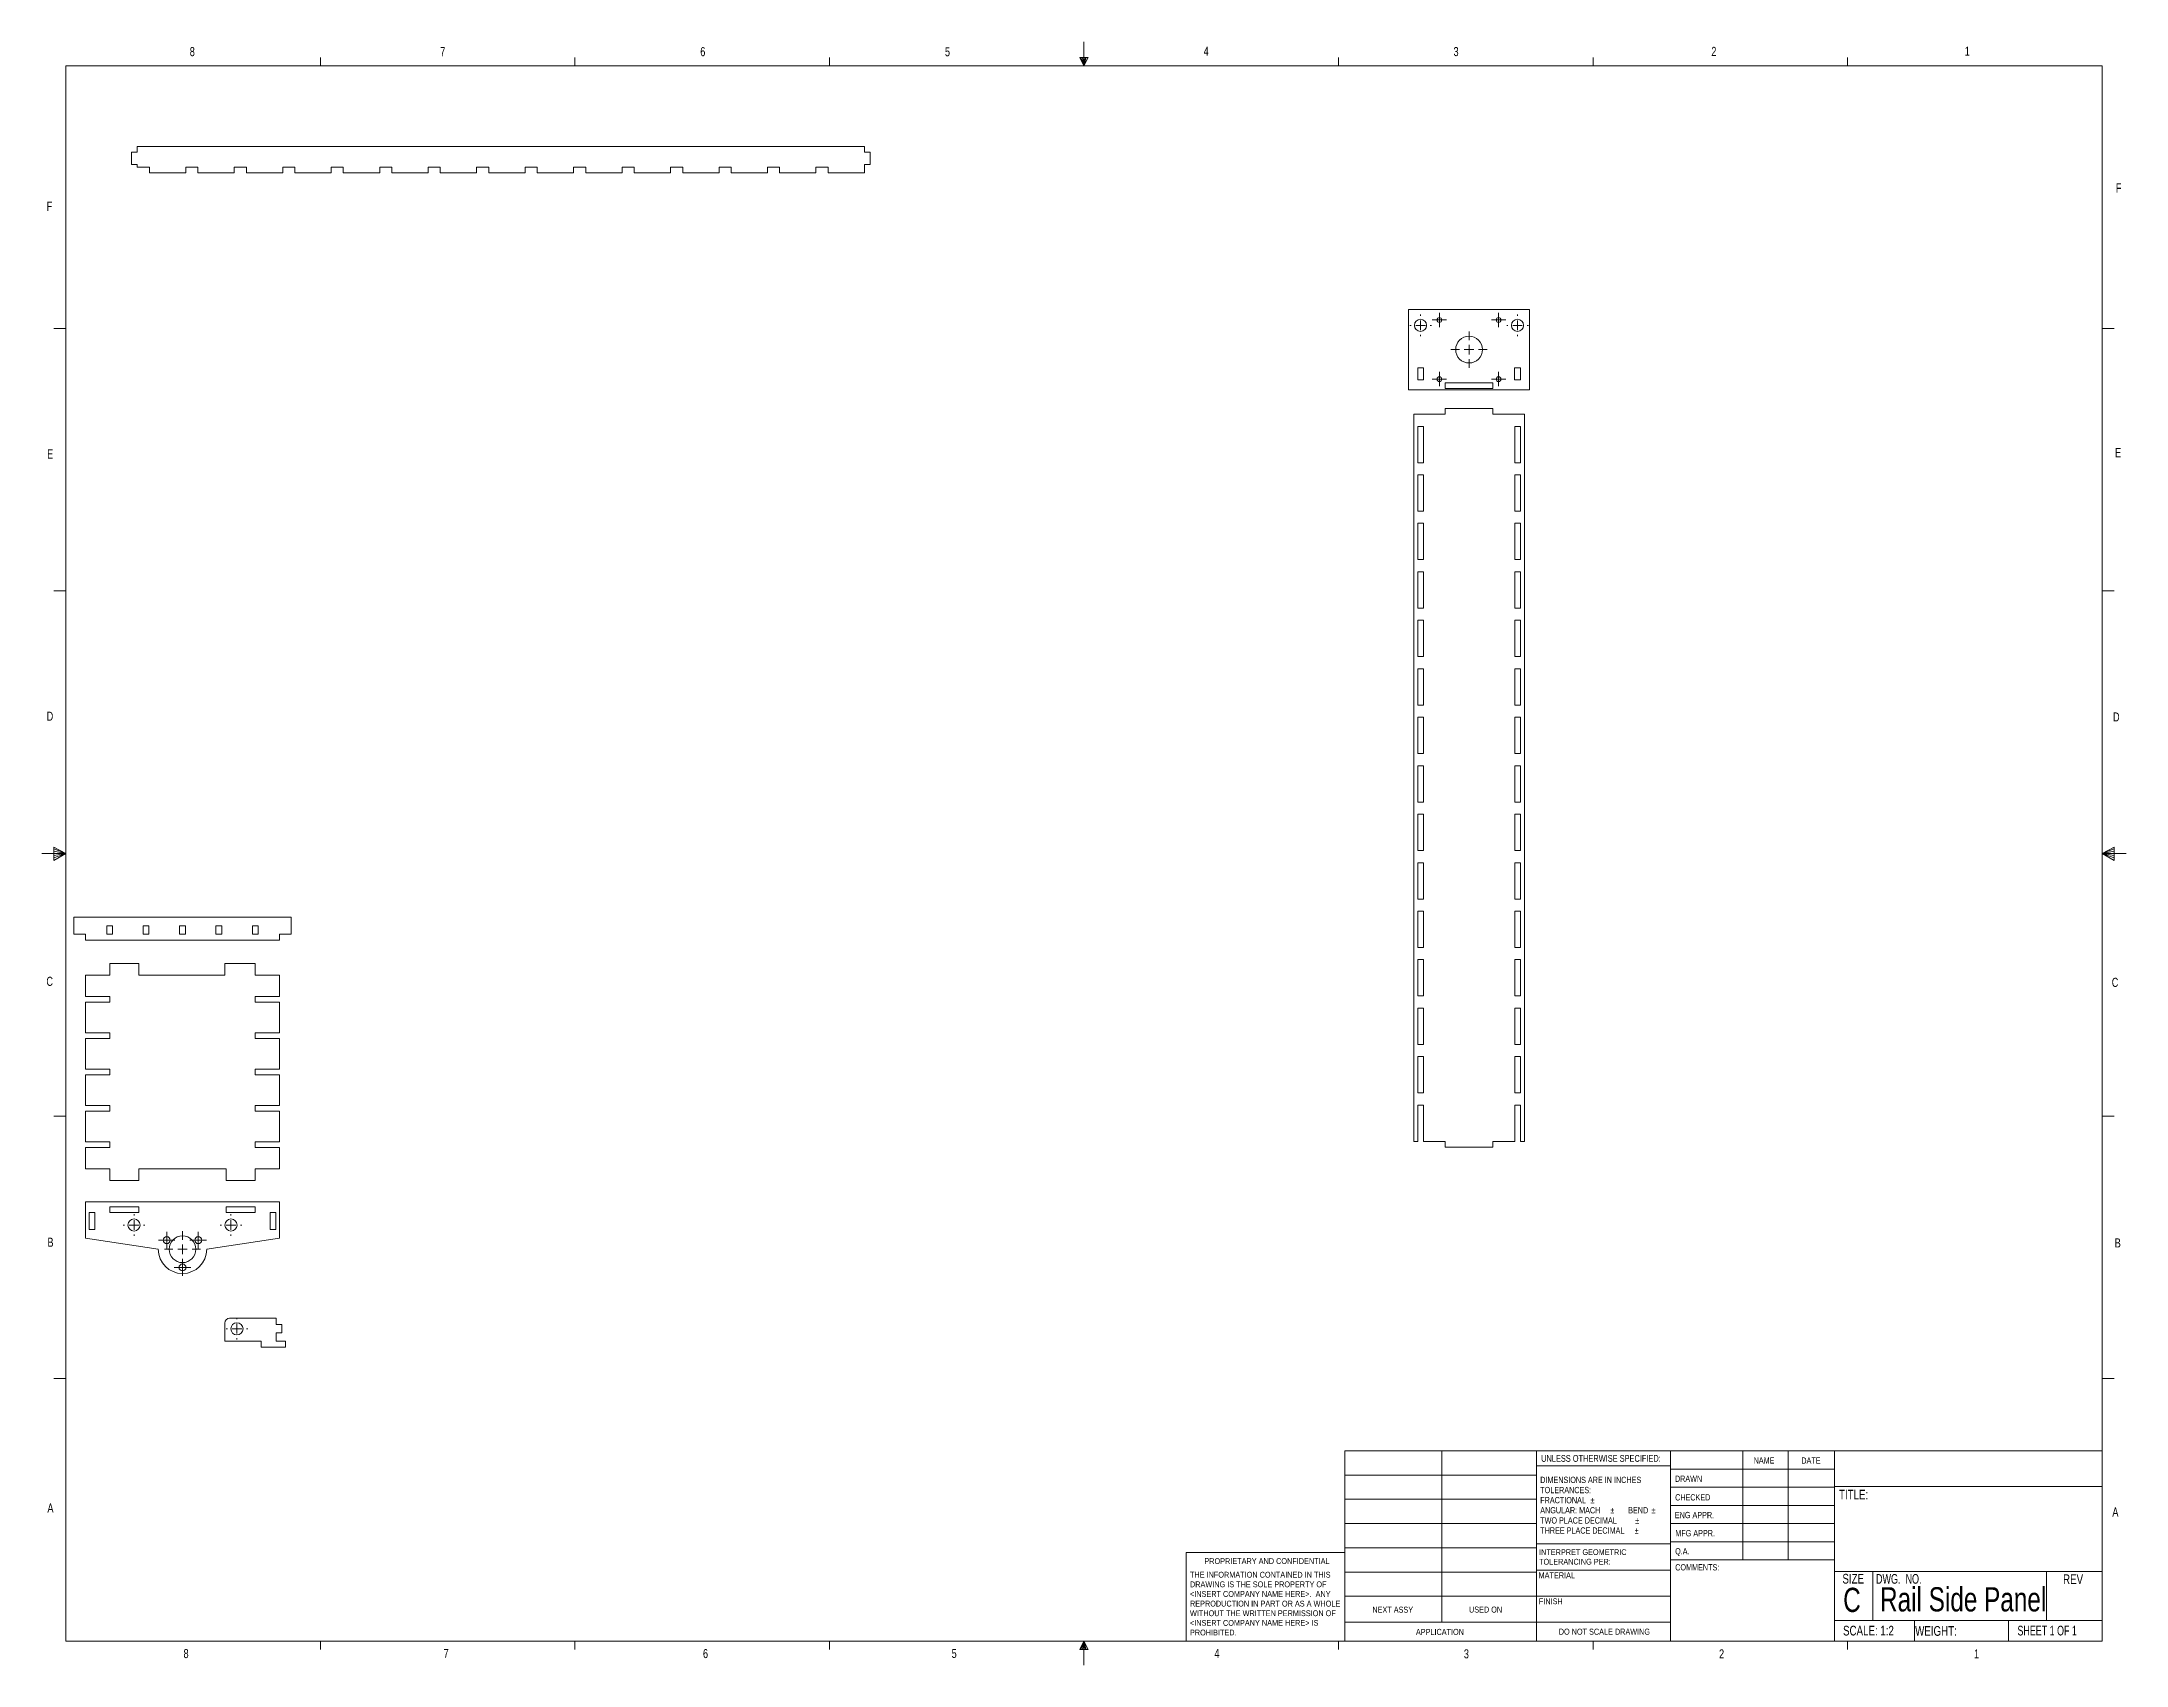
# Model space of a CAD drawing. Header units: millimetres. Extents: x 7 to 553, y 4 to 429.
import ezdxf

# ---------------------------------------------------------------- set-up
doc = ezdxf.new("R2010")
doc.units = ezdxf.units.MM
doc.styles.add('SLDTEXTSTYLE0', font='TXT', dxfattribs={"width": 0.75})
doc.styles.add('SLDTEXTSTYLE1', font='TXT', dxfattribs={"width": 0.6875})
doc.styles.add('SLDTEXTSTYLE2', font='TXT', dxfattribs={"width": 0.694444})

# ---------------------------------------------------------------- blocks, each defined once
blk = doc.blocks.new('SW_NOTE_0')
at = {"color": 0, "linetype": 'Continuous', "lineweight": 0, "char_height": 1.524, "attachment_point": 1, "style": 'SLDTEXTSTYLE0'}
for s, insert in [('INTERPRET GEOMETRIC', (0, 1.96)), ('TOLERANCING PER:', (0, -0.56))]:
    blk.add_mtext(s, dxfattribs=dict(at, insert=insert))
blk = doc.blocks.new('SW_NOTE_1')
at = {"color": 0, "linetype": 'Continuous', "lineweight": 0, "char_height": 1.651, "attachment_point": 1, "style": 'SLDTEXTSTYLE0'}
for s, insert in [('DIMENSIONS ARE IN INCHES', (0, 2.13)), ('TOLERANCES:', (0, -0.52)), ('FRACTIONAL', (0, -3.17)), ('%%p', (13.15, -3.17)), ('ANGULAR: MACH', (0, -5.82)), ('TWO PLACE DECIMAL', (0, -8.48)), ('%%p', (18.37, -5.82)), ('BEND', (23.04, -5.82)), ('%%p', (24.88, -8.48)), ('%%p', (29.16, -5.82)), ('THREE PLACE DECIMAL', (0, -11.13)), ('%%p', (24.73, -11.13))]:
    blk.add_mtext(s, dxfattribs=dict(at, insert=insert))
blk = doc.blocks.new('SW_NOTE_2')
at = {"color": 0, "linetype": 'Continuous', "lineweight": 0, "char_height": 1.524, "attachment_point": 1, "style": 'SLDTEXTSTYLE0'}
for s, insert in [('THE INFORMATION CONTAINED IN THIS', (0, 1.96)), ('<INSERT COMPANY NAME HERE>.  ANY', (0, -3.08)), ('DRAWING IS THE SOLE PROPERTY OF', (0, -0.56)), ('WITHOUT THE WRITTEN PERMISSION OF', (0, -8.13)), ('<INSERT COMPANY NAME HERE> IS', (0, -10.66)), ('REPRODUCTION IN PART OR AS A WHOLE', (0, -5.61)), ('PROHIBITED.', (0, -13.18))]:
    blk.add_mtext(s, dxfattribs=dict(at, insert=insert))
blk = doc.blocks.new('SW_CENTERMARKSYMBOL_0')
at = {"color": 0, "linetype": 'Continuous', "lineweight": 0}
for p, q in [((-1.25, 0), (-1.885, 0)), ((0, 0), (-1.25, 0)), ((0, 1.25), (0, 1.885)), ((0, 0), (0, 1.25)), ((0, 0), (0, -1.25)), ((0, 0), (1.25, 0)), ((1.25, 0), (1.885, 0)), ((0, -1.25), (0, -1.885))]:
    blk.add_line(p, q, dxfattribs=at)
blk = doc.blocks.new('SW_CENTERMARKSYMBOL_1')
at = {"color": 0, "linetype": 'Continuous', "lineweight": 0}
for p, q in [((-1.25, 0), (-1.885, 0)), ((0, 0), (-1.25, 0)), ((0, 1.25), (0, 1.885)), ((0, 0), (0, 1.25)), ((0, 0), (0, -1.25)), ((0, 0), (1.25, 0)), ((1.25, 0), (1.885, 0)), ((0, -1.25), (0, -1.885))]:
    blk.add_line(p, q, dxfattribs=at)
blk = doc.blocks.new('SW_CENTERMARKSYMBOL_2')
at = {"color": 0, "linetype": 'Continuous', "lineweight": 0}
for p, q in [((-1.25, 0), (-1.885, 0)), ((0, 0), (-1.25, 0)), ((0, 1.25), (0, 1.885)), ((0, 0), (0, 1.25)), ((0, 0), (0, -1.25)), ((0, 0), (1.25, 0)), ((1.25, 0), (1.885, 0)), ((0, -1.25), (0, -1.885))]:
    blk.add_line(p, q, dxfattribs=at)
blk = doc.blocks.new('SW_CENTERMARKSYMBOL_3')
at = {"color": 0, "linetype": 'Continuous', "lineweight": 0}
for p, q in [((-1.25, 0), (-1.885, 0)), ((0, 0), (-1.25, 0)), ((0, 1.25), (0, 1.885)), ((0, 0), (0, 1.25)), ((0, 0), (0, -1.25)), ((0, 0), (1.25, 0)), ((1.25, 0), (1.885, 0)), ((0, -1.25), (0, -1.885))]:
    blk.add_line(p, q, dxfattribs=at)
blk = doc.blocks.new('SW_CENTERMARKSYMBOL_4')
at = {"color": 0, "linetype": 'Continuous', "lineweight": 0}
for p, q in [((-2.5, 0), (-2.8375, 0)), ((0, 0), (-1.25, 0)), ((0, 2.5), (0, 2.8375)), ((0, 0), (0, 1.25)), ((0, 0), (0, -1.25)), ((0, 0), (1.25, 0)), ((2.5, 0), (2.8375, 0)), ((0, -2.5), (0, -2.8375))]:
    blk.add_line(p, q, dxfattribs=at)
blk = doc.blocks.new('SW_CENTERMARKSYMBOL_5')
at = {"color": 0, "linetype": 'Continuous', "lineweight": 0}
for p, q in [((-2.5, 0), (-4.75, 0)), ((0, 0), (-1.25, 0)), ((0, 2.5), (0, 4.75)), ((0, 0), (0, 1.25)), ((0, 0), (0, -1.25)), ((0, 0), (1.25, 0)), ((2.5, 0), (4.75, 0)), ((0, -2.5), (0, -4.75))]:
    blk.add_line(p, q, dxfattribs=at)
blk = doc.blocks.new('SW_CENTERMARKSYMBOL_6')
at = {"color": 0, "linetype": 'Continuous', "lineweight": 0}
for p, q in [((-2.5, 0), (-2.8375, 0)), ((0, 0), (-1.25, 0)), ((0, 2.5), (0, 2.8375)), ((0, 0), (0, 1.25)), ((0, 0), (0, -1.25)), ((0, 0), (1.25, 0)), ((2.5, 0), (2.8375, 0)), ((0, -2.5), (0, -2.8375))]:
    blk.add_line(p, q, dxfattribs=at)
blk = doc.blocks.new('SW_CENTERMARKSYMBOL_7')
at = {"color": 0, "linetype": 'Continuous', "lineweight": 0}
for p, q in [((-2.5, 0), (-4.75, 0)), ((0, 0), (-1.25, 0)), ((0, 2.5), (0, 4.75)), ((0, 0), (0, 1.25)), ((0, 0), (0, -1.25)), ((0, 0), (1.25, 0)), ((2.5, 0), (4.75, 0)), ((0, -2.5), (0, -4.75))]:
    blk.add_line(p, q, dxfattribs=at)
blk = doc.blocks.new('SW_CENTERMARKSYMBOL_8')
at = {"color": 0, "linetype": 'Continuous', "lineweight": 0}
for p, q in [((-2.5, 0), (-2.8375, 0)), ((0, 0), (-1.25, 0)), ((0, 2.5), (0, 2.8375)), ((0, 0), (0, 1.25)), ((0, 0), (0, -1.25)), ((0, 0), (1.25, 0)), ((2.5, 0), (2.8375, 0)), ((0, -2.5), (0, -2.8375))]:
    blk.add_line(p, q, dxfattribs=at)
blk = doc.blocks.new('SW_CENTERMARKSYMBOL_9')
at = {"color": 0, "linetype": 'Continuous', "lineweight": 0}
for p, q in [((-2.5, 0), (-2.8375, 0)), ((0, 0), (-1.25, 0)), ((0, 2.5), (0, 2.8375)), ((0, 0), (0, 1.25)), ((0, 0), (0, -1.25)), ((0, 0), (1.25, 0)), ((2.5, 0), (2.8375, 0)), ((0, -2.5), (0, -2.8375))]:
    blk.add_line(p, q, dxfattribs=at)
blk = doc.blocks.new('SW_CENTERMARKSYMBOL_10')
at = {"color": 0, "linetype": 'Continuous', "lineweight": 0}
for p, q in [((-1.25, 0), (-2.15805, 0)), ((0, 0), (-1.25, 0)), ((0, 1.25), (0, 2.15805)), ((0, 0), (0, 1.25)), ((0, 0), (0, -1.25)), ((0, 0), (1.25, 0)), ((1.25, 0), (2.15805, 0)), ((0, -1.25), (0, -2.15805))]:
    blk.add_line(p, q, dxfattribs=at)
blk = doc.blocks.new('SW_CENTERMARKSYMBOL_11')
at = {"color": 0, "linetype": 'Continuous', "lineweight": 0}
for p, q in [((-1.25, 0), (-2.15805, 0)), ((0, 0), (-1.25, 0)), ((0, 1.25), (0, 2.15805)), ((0, 0), (0, 1.25)), ((0, 0), (0, -1.25)), ((0, 0), (1.25, 0)), ((1.25, 0), (2.15805, 0)), ((0, -1.25), (0, -2.15805))]:
    blk.add_line(p, q, dxfattribs=at)
blk = doc.blocks.new('SW_CENTERMARKSYMBOL_12')
at = {"color": 0, "linetype": 'Continuous', "lineweight": 0}
for p, q in [((-1.25, 0), (-2.15805, 0)), ((0, 0), (-1.25, 0)), ((0, 1.25), (0, 2.15805)), ((0, 0), (0, 1.25)), ((0, 0), (0, -1.25)), ((0, 0), (1.25, 0)), ((1.25, 0), (2.15805, 0)), ((0, -1.25), (0, -2.15805))]:
    blk.add_line(p, q, dxfattribs=at)
blk = doc.blocks.new('SW_CENTERMARKSYMBOL_13')
at = {"color": 0, "linetype": 'Continuous', "lineweight": 0}
for p, q in [((-2.5, 0), (-2.8375, 0)), ((0, 0), (-1.25, 0)), ((0, 2.5), (0, 2.8375)), ((0, 0), (0, 1.25)), ((0, 0), (0, -1.25)), ((0, 0), (1.25, 0)), ((2.5, 0), (2.8375, 0)), ((0, -2.5), (0, -2.8375))]:
    blk.add_line(p, q, dxfattribs=at)

msp = doc.modelspace()

# ---------------------------------------------------------------- linework, layer by layer
at = {"color": 7, "linetype": 'Continuous', "lineweight": 0}
for p, q in [((279.98, 423.18), (279.98, 429.47)), ((13.28, 423.18), (546.68, 423.18)), ((13.28, 423.18), (13.28, 10.43)), ((79.96, 423.18), (79.96, 425.33)), ((146.63, 423.18), (146.63, 425.33)), ((213.31, 423.18), (213.31, 425.33)), ((278.91, 425.35), (281.1, 425.35)), ((279.98, 423.18), (278.91, 425.35)), ((279.98, 423.18), (279.12, 425.35)), ((279.98, 423.18), (279.62, 425.35)), ((279.98, 423.18), (280.31, 425.35)), ((279.98, 423.18), (280.57, 425.35)), ((279.98, 423.18), (281.1, 425.35)), ((346.66, 423.18), (346.66, 425.33)), ((413.33, 423.18), (413.33, 425.33)), ((480.01, 423.18), (480.01, 425.33)), ((546.68, 10.43), (546.68, 423.18)), ((13.28, 354.37), (10.11, 354.37)), ((546.68, 354.37), (549.86, 354.37)), ((13.28, 285.59), (10.11, 285.59)), ((546.68, 285.59), (549.86, 285.59)), ((10.13, 218.47), (10.13, 214.94)), ((13.28, 216.8), (10.13, 218.47)), ((546.68, 216.8), (549.83, 218.47)), ((549.83, 218.47), (549.83, 214.94)), ((13.28, 216.8), (6.93, 216.8)), ((10.13, 218), (13.28, 216.8)), ((10.13, 217.39), (13.28, 216.8)), ((10.13, 214.94), (13.28, 216.8)), ((10.13, 215.64), (13.28, 216.8)), ((10.13, 216.32), (13.28, 216.8)), ((549.83, 218), (546.68, 216.8)), ((549.83, 217.39), (546.68, 216.8)), ((549.83, 216.32), (546.68, 216.8)), ((549.83, 215.64), (546.68, 216.8)), ((549.83, 214.94), (546.68, 216.8)), ((546.68, 216.8), (553.03, 216.8)), ((13.28, 148.02), (10.11, 148.02)), ((546.68, 148.02), (549.86, 148.02)), ((13.28, 79.24), (10.11, 79.24)), ((546.68, 79.24), (549.86, 79.24)), ((348.34, 60.32), (546.68, 60.32)), ((348.34, 10.43), (348.34, 60.32)), ((373.68, 60.32), (373.68, 15.41)), ((398.55, 10.43), (398.55, 60.32)), ((433.64, 60.32), (433.64, 10.43)), ((452.54, 60.32), (452.54, 31.75)), ((464.44, 60.32), (464.44, 31.75)), ((476.61, 60.32), (476.61, 10.43)), ((433.64, 56.4), (398.55, 56.4)), ((433.64, 55.56), (476.61, 55.56)), ((348.34, 53.97), (398.55, 53.97)), ((433.64, 50.8), (476.61, 50.8)), ((476.61, 51), (546.68, 51)), ((348.34, 47.62), (398.55, 47.62)), ((433.64, 46.04), (476.61, 46.04)), ((348.34, 41.27), (398.55, 41.27)), ((476.61, 41.27), (433.64, 41.27)), ((306.75, 10.43), (306.75, 33.65)), ((348.34, 33.65), (306.75, 33.65)), ((348.34, 34.92), (398.55, 34.92)), ((398.55, 35.92), (433.64, 35.92)), ((476.61, 36.51), (433.64, 36.51)), ((348.34, 28.57), (398.55, 28.57)), ((398.55, 29.07), (433.64, 29.07)), ((476.61, 31.75), (433.64, 31.75)), ((476.61, 28.71), (546.68, 28.71)), ((486.66, 28.71), (486.66, 15.84)), ((532.15, 28.71), (532.15, 15.84)), ((348.34, 22.22), (398.55, 22.22)), ((398.55, 22.21), (433.64, 22.21)), ((348.34, 15.41), (433.64, 15.41)), ((476.61, 15.84), (546.68, 15.84)), ((497.52, 15.84), (497.52, 10.43)), ((522.2, 15.84), (522.2, 10.43)), ((546.68, 10.43), (13.28, 10.43)), ((79.96, 10.43), (79.96, 8.28)), ((146.63, 10.43), (146.63, 8.28)), ((213.31, 10.43), (213.31, 8.28)), ((279.98, 10.43), (278.91, 8.25)), ((278.91, 8.25), (281.1, 8.25)), ((279.98, 10.43), (279.12, 8.25)), ((279.98, 10.43), (279.62, 8.25)), ((279.98, 10.43), (279.98, 4.14)), ((279.98, 10.43), (281.1, 8.25)), ((279.98, 10.43), (280.57, 8.25)), ((279.98, 10.43), (280.31, 8.25)), ((346.66, 10.43), (346.66, 8.28)), ((413.33, 10.43), (413.33, 8.28)), ((480.01, 10.43), (480.01, 8.28))]:
    msp.add_line(p, q, dxfattribs=at)
at = {"color": 7, "linetype": 'Continuous', "lineweight": 15}
for p, q in [((30.47, 400.51), (30.47, 397.34)), ((31.97, 400.51), (30.47, 400.51)), ((31.97, 402.03), (31.97, 400.51)), ((222.47, 402.03), (31.97, 402.03)), ((222.47, 400.51), (222.47, 402.03)), ((223.97, 400.51), (222.47, 400.51)), ((223.97, 397.34), (223.97, 400.51)), ((30.47, 397.34), (31.97, 397.34)), ((31.97, 397.34), (31.97, 396.59)), ((31.97, 396.59), (35.15, 396.59)), ((35.15, 396.59), (35.15, 395.09)), ((35.15, 395.09), (44.67, 395.09)), ((44.67, 396.59), (47.85, 396.59)), ((44.67, 395.09), (44.67, 396.59)), ((47.85, 396.59), (47.85, 395.09)), ((47.85, 395.09), (57.37, 395.09)), ((57.37, 396.59), (60.55, 396.59)), ((57.37, 395.09), (57.37, 396.59)), ((60.55, 396.59), (60.55, 395.09)), ((60.55, 395.09), (70.07, 395.09)), ((70.07, 396.59), (73.25, 396.59)), ((70.07, 395.09), (70.07, 396.59)), ((73.25, 396.59), (73.25, 395.09)), ((73.25, 395.09), (82.77, 395.09)), ((82.77, 396.59), (85.95, 396.59)), ((82.77, 395.09), (82.77, 396.59)), ((85.95, 396.59), (85.95, 395.09)), ((85.95, 395.09), (95.47, 395.09)), ((95.47, 396.59), (98.65, 396.59)), ((95.47, 395.09), (95.47, 396.59)), ((98.65, 396.59), (98.65, 395.09)), ((98.65, 395.09), (108.17, 395.09)), ((108.17, 396.59), (111.35, 396.59)), ((108.17, 395.09), (108.17, 396.59)), ((111.35, 396.59), (111.35, 395.09)), ((111.35, 395.09), (120.87, 395.09)), ((120.87, 396.59), (124.05, 396.59)), ((120.87, 395.09), (120.87, 396.59)), ((124.05, 396.59), (124.05, 395.09)), ((124.05, 395.09), (133.57, 395.09)), ((133.57, 396.59), (136.75, 396.59)), ((133.57, 395.09), (133.57, 396.59)), ((136.75, 396.59), (136.75, 395.09)), ((136.75, 395.09), (146.27, 395.09)), ((146.27, 396.59), (149.45, 396.59)), ((146.27, 395.09), (146.27, 396.59)), ((149.45, 396.59), (149.45, 395.09)), ((149.45, 395.09), (158.97, 395.09)), ((158.97, 396.59), (162.15, 396.59)), ((158.97, 395.09), (158.97, 396.59)), ((162.15, 396.59), (162.15, 395.09)), ((162.15, 395.09), (171.67, 395.09)), ((171.67, 396.59), (174.85, 396.59)), ((171.67, 395.09), (171.67, 396.59)), ((174.85, 396.59), (174.85, 395.09)), ((174.85, 395.09), (184.37, 395.09)), ((184.37, 396.59), (187.55, 396.59)), ((184.37, 395.09), (184.37, 396.59)), ((187.55, 396.59), (187.55, 395.09)), ((187.55, 395.09), (197.07, 395.09)), ((197.07, 396.59), (200.25, 396.59)), ((197.07, 395.09), (197.07, 396.59)), ((200.25, 396.59), (200.25, 395.09)), ((200.25, 395.09), (209.77, 395.09)), ((209.77, 396.59), (212.95, 396.59)), ((209.77, 395.09), (209.77, 396.59)), ((212.95, 396.59), (212.95, 395.09)), ((212.95, 395.09), (222.47, 395.09)), ((222.47, 397.34), (223.97, 397.34)), ((222.47, 395.09), (222.47, 397.34)), ((364.98, 359.31), (364.98, 338.31)), ((396.73, 359.31), (364.98, 359.31)), ((396.73, 338.31), (396.73, 359.31)), ((368.9, 344.05), (367.4, 344.05)), ((367.4, 344.05), (367.4, 340.87)), ((368.9, 340.87), (368.9, 344.05)), ((394.3, 344.05), (392.8, 344.05)), ((392.8, 344.05), (392.8, 340.87)), ((394.3, 340.87), (394.3, 344.05)), ((367.4, 340.87), (368.9, 340.87)), ((387.06, 340.12), (374.6, 340.12)), ((374.6, 340.12), (374.6, 338.63)), ((374.6, 338.63), (387.06, 338.63)), ((387.06, 338.63), (387.06, 340.12)), ((392.8, 340.87), (394.3, 340.87)), ((364.98, 338.31), (396.73, 338.31)), ((374.62, 331.88), (374.62, 333.38)), ((374.62, 333.38), (387.08, 333.38)), ((387.08, 331.88), (387.08, 333.38)), ((366.37, 331.88), (366.37, 141.38)), ((374.62, 331.88), (366.37, 331.88)), ((367.42, 328.7), (367.42, 319.18)), ((367.42, 328.7), (368.92, 328.7)), ((368.92, 328.7), (368.92, 319.18)), ((387.08, 331.88), (395.34, 331.88)), ((392.82, 328.7), (392.82, 319.18)), ((394.32, 328.7), (392.82, 328.7)), ((394.32, 328.7), (394.32, 319.18)), ((395.34, 331.88), (395.34, 141.38)), ((367.42, 319.18), (368.92, 319.18)), ((394.32, 319.18), (392.82, 319.18)), ((367.42, 316), (367.42, 306.48)), ((367.42, 316), (368.92, 316)), ((368.92, 316), (368.92, 306.48)), ((392.82, 316), (392.82, 306.48)), ((394.32, 316), (392.82, 316)), ((394.32, 316), (394.32, 306.48)), ((367.42, 306.48), (368.92, 306.48)), ((394.32, 306.48), (392.82, 306.48)), ((367.42, 303.3), (367.42, 293.78)), ((367.42, 303.3), (368.92, 303.3)), ((368.92, 303.3), (368.92, 293.78)), ((392.82, 303.3), (392.82, 293.78)), ((394.32, 303.3), (392.82, 303.3)), ((394.32, 303.3), (394.32, 293.78)), ((367.42, 293.78), (368.92, 293.78)), ((367.42, 290.6), (367.42, 281.08)), ((367.42, 290.6), (368.92, 290.6)), ((368.92, 290.6), (368.92, 281.08)), ((394.32, 293.78), (392.82, 293.78)), ((392.82, 290.6), (392.82, 281.08)), ((394.32, 290.6), (392.82, 290.6)), ((394.32, 290.6), (394.32, 281.08)), ((367.42, 281.08), (368.92, 281.08)), ((394.32, 281.08), (392.82, 281.08)), ((367.42, 277.9), (367.42, 268.38)), ((367.42, 277.9), (368.92, 277.9)), ((368.92, 277.9), (368.92, 268.38)), ((392.82, 277.9), (392.82, 268.38)), ((394.32, 277.9), (392.82, 277.9)), ((394.32, 277.9), (394.32, 268.38)), ((367.42, 268.38), (368.92, 268.38)), ((394.32, 268.38), (392.82, 268.38)), ((367.42, 265.2), (367.42, 255.68)), ((367.42, 265.2), (368.92, 265.2)), ((368.92, 265.2), (368.92, 255.68)), ((392.82, 265.2), (392.82, 255.68)), ((394.32, 265.2), (392.82, 265.2)), ((394.32, 265.2), (394.32, 255.68)), ((367.42, 255.68), (368.92, 255.68)), ((367.42, 252.5), (367.42, 242.98)), ((367.42, 252.5), (368.92, 252.5)), ((368.92, 252.5), (368.92, 242.98)), ((394.32, 255.68), (392.82, 255.68)), ((392.82, 252.5), (392.82, 242.98)), ((394.32, 252.5), (392.82, 252.5)), ((394.32, 252.5), (394.32, 242.98)), ((367.42, 242.98), (368.92, 242.98)), ((394.32, 242.98), (392.82, 242.98)), ((367.42, 239.8), (367.42, 230.28)), ((367.42, 239.8), (368.92, 239.8)), ((368.92, 239.8), (368.92, 230.28)), ((392.82, 239.8), (392.82, 230.28)), ((394.32, 239.8), (392.82, 239.8)), ((394.32, 239.8), (394.32, 230.28)), ((367.42, 230.28), (368.92, 230.28)), ((394.32, 230.28), (392.82, 230.28)), ((367.42, 227.1), (367.42, 217.58)), ((367.42, 227.1), (368.92, 227.1)), ((368.92, 227.1), (368.92, 217.58)), ((392.82, 227.1), (392.82, 217.58)), ((394.32, 227.1), (392.82, 227.1)), ((394.32, 227.1), (394.32, 217.58)), ((367.42, 217.58), (368.92, 217.58)), ((367.42, 214.4), (367.42, 204.88)), ((367.42, 214.4), (368.92, 214.4)), ((368.92, 214.4), (368.92, 204.88)), ((394.32, 217.58), (392.82, 217.58)), ((392.82, 214.4), (392.82, 204.88)), ((394.32, 214.4), (392.82, 214.4)), ((394.32, 214.4), (394.32, 204.88)), ((367.42, 204.88), (368.92, 204.88)), ((394.32, 204.88), (392.82, 204.88)), ((15.37, 200.11), (15.37, 195.66)), ((72.27, 200.11), (15.37, 200.11)), ((24.02, 197.88), (24.02, 195.66)), ((25.52, 197.88), (24.02, 197.88)), ((25.52, 195.66), (25.52, 197.88)), ((33.54, 197.88), (33.54, 195.66)), ((35.04, 197.88), (33.54, 197.88)), ((35.04, 195.66), (35.04, 197.88)), ((44.57, 197.88), (43.07, 197.88)), ((43.07, 197.88), (43.07, 195.66)), ((44.57, 195.66), (44.57, 197.88)), ((52.59, 197.88), (52.59, 195.66)), ((54.09, 197.88), (52.59, 197.88)), ((54.09, 195.66), (54.09, 197.88)), ((62.12, 197.88), (62.12, 195.66)), ((63.62, 197.88), (62.12, 197.88)), ((63.62, 195.66), (63.62, 197.88)), ((72.27, 195.66), (72.27, 200.11)), ((367.42, 201.7), (367.42, 192.18)), ((367.42, 201.7), (368.92, 201.7)), ((368.92, 201.7), (368.92, 192.18)), ((392.82, 201.7), (392.82, 192.18)), ((394.32, 201.7), (392.82, 201.7)), ((394.32, 201.7), (394.32, 192.18)), ((15.37, 195.66), (18.42, 195.66)), ((18.42, 195.66), (18.42, 194.14)), ((18.42, 194.14), (69.22, 194.14)), ((24.02, 195.66), (25.52, 195.66)), ((33.54, 195.66), (35.04, 195.66)), ((43.07, 195.66), (44.57, 195.66)), ((52.59, 195.66), (54.09, 195.66)), ((62.12, 195.66), (63.62, 195.66)), ((69.22, 195.66), (72.27, 195.66)), ((69.22, 194.14), (69.22, 195.66)), ((367.42, 192.18), (368.92, 192.18)), ((394.32, 192.18), (392.82, 192.18)), ((24.77, 184.97), (24.77, 188.01)), ((24.77, 188.01), (32.39, 188.01)), ((32.39, 188.01), (32.39, 184.97)), ((54.93, 184.97), (54.93, 188.01)), ((54.93, 188.01), (62.87, 188.01)), ((62.87, 188.01), (62.87, 184.97)), ((367.42, 189), (367.42, 179.48)), ((367.42, 189), (368.92, 189)), ((368.92, 189), (368.92, 179.48)), ((392.82, 189), (392.82, 179.48)), ((394.32, 189), (392.82, 189)), ((394.32, 189), (394.32, 179.48)), ((18.42, 179.36), (18.42, 184.97)), ((18.42, 184.97), (24.77, 184.97)), ((32.39, 184.97), (54.93, 184.97)), ((62.87, 184.97), (69.22, 184.97)), ((69.22, 184.97), (69.22, 179.36)), ((18.42, 179.36), (24.77, 179.36)), ((18.42, 169.84), (18.42, 177.87)), ((24.77, 177.87), (18.42, 177.87)), ((24.77, 179.36), (24.77, 177.87)), ((69.22, 179.36), (62.87, 179.36)), ((62.87, 179.36), (62.87, 177.87)), ((62.87, 177.87), (69.22, 177.87)), ((69.22, 177.87), (69.22, 169.84)), ((367.42, 179.48), (368.92, 179.48)), ((367.42, 176.3), (367.42, 166.78)), ((367.42, 176.3), (368.92, 176.3)), ((368.92, 176.3), (368.92, 166.78)), ((394.32, 179.48), (392.82, 179.48)), ((392.82, 176.3), (392.82, 166.78)), ((394.32, 176.3), (392.82, 176.3)), ((394.32, 176.3), (394.32, 166.78)), ((18.42, 169.84), (24.77, 169.84)), ((24.77, 169.84), (24.77, 168.34)), ((69.22, 169.84), (62.87, 169.84)), ((62.87, 169.84), (62.87, 168.34)), ((18.42, 160.31), (18.42, 168.34)), ((24.77, 168.34), (18.42, 168.34)), ((62.87, 168.34), (69.22, 168.34)), ((69.22, 168.34), (69.22, 160.31)), ((367.42, 166.78), (368.92, 166.78)), ((394.32, 166.78), (392.82, 166.78)), ((18.42, 160.31), (24.77, 160.31)), ((18.42, 150.79), (18.42, 158.82)), ((24.77, 158.82), (18.42, 158.82)), ((24.77, 160.31), (24.77, 158.82)), ((69.22, 160.31), (62.87, 160.31)), ((62.87, 160.31), (62.87, 158.82)), ((62.87, 158.82), (69.22, 158.82)), ((69.22, 158.82), (69.22, 150.79)), ((367.42, 163.6), (367.42, 154.08)), ((367.42, 163.6), (368.92, 163.6)), ((368.92, 163.6), (368.92, 154.08)), ((392.82, 163.6), (392.82, 154.08)), ((394.32, 163.6), (392.82, 163.6)), ((394.32, 163.6), (394.32, 154.08)), ((367.42, 154.08), (368.92, 154.08)), ((394.32, 154.08), (392.82, 154.08)), ((24.77, 150.79), (18.42, 150.79)), ((18.42, 141.26), (18.42, 149.29)), ((18.42, 149.29), (24.77, 149.29)), ((24.77, 149.29), (24.77, 150.79)), ((62.87, 150.79), (69.22, 150.79)), ((62.87, 149.29), (62.87, 150.79)), ((69.22, 149.29), (62.87, 149.29)), ((69.22, 149.29), (69.22, 141.26)), ((367.42, 150.9), (368.92, 150.9)), ((367.42, 150.9), (367.42, 141.38)), ((368.92, 150.9), (368.92, 141.38)), ((392.82, 150.9), (392.82, 141.38)), ((394.32, 150.9), (392.82, 150.9)), ((394.32, 150.9), (394.32, 141.38)), ((24.77, 141.26), (18.42, 141.26)), ((18.42, 134.17), (18.42, 139.77)), ((18.42, 139.77), (24.77, 139.77)), ((24.77, 139.77), (24.77, 141.26)), ((62.87, 141.26), (69.22, 141.26)), ((62.87, 139.77), (62.87, 141.26)), ((69.22, 139.77), (62.87, 139.77)), ((69.22, 139.77), (69.22, 134.17)), ((367.42, 141.38), (366.37, 141.38)), ((374.62, 141.38), (368.92, 141.38)), ((374.62, 141.38), (374.62, 139.88)), ((374.62, 139.88), (387.08, 139.88)), ((387.08, 141.38), (392.82, 141.38)), ((387.08, 141.38), (387.08, 139.88)), ((394.32, 141.38), (395.34, 141.38)), ((24.77, 134.17), (18.42, 134.17)), ((24.77, 134.17), (24.77, 131.12)), ((24.77, 131.12), (32.39, 131.12)), ((32.39, 134.17), (55.25, 134.17)), ((32.39, 134.17), (32.39, 131.12)), ((55.25, 134.17), (55.25, 131.12)), ((55.25, 131.12), (62.87, 131.12)), ((69.22, 134.17), (62.87, 134.17)), ((62.87, 134.17), (62.87, 131.12)), ((69.22, 125.53), (18.42, 125.53)), ((18.42, 125.53), (18.42, 116.01)), ((20.87, 122.77), (19.37, 122.77)), ((19.37, 122.77), (19.37, 118.32)), ((20.87, 118.32), (20.87, 122.77)), ((32.39, 124.26), (24.77, 124.26)), ((24.77, 124.26), (24.77, 122.77)), ((24.77, 122.77), (32.39, 122.77)), ((32.39, 122.77), (32.39, 124.26)), ((62.87, 124.26), (55.25, 124.26)), ((55.25, 124.26), (55.25, 122.77)), ((55.25, 122.77), (62.87, 122.77)), ((62.87, 122.77), (62.87, 124.26)), ((66.77, 122.77), (66.77, 118.32)), ((68.27, 122.77), (66.77, 122.77)), ((68.27, 118.32), (68.27, 122.77)), ((69.22, 116.01), (69.22, 125.53)), ((18.42, 116.01), (37.47, 113.13)), ((19.37, 118.32), (20.87, 118.32)), ((50.17, 113.13), (69.22, 116.01)), ((66.77, 118.32), (68.27, 118.32)), ((54.9, 89.01), (54.9, 93.78)), ((56.17, 95.05), (68.33, 95.05)), ((68.33, 95.05), (68.33, 93.46)), ((68.33, 93.46), (69.83, 93.46)), ((69.83, 93.46), (69.83, 91.24)), ((64.43, 89.01), (54.9, 89.01)), ((64.43, 87.51), (64.43, 89.01)), ((70.78, 87.51), (64.43, 87.51)), ((69.83, 91.24), (68.33, 91.24)), ((68.33, 91.24), (68.33, 89.01)), ((68.33, 89.01), (70.78, 89.01)), ((70.78, 87.51), (70.78, 89.01))]:
    msp.add_line(p, q, dxfattribs=at)
for centre, radius in [((368.15, 355.16), 1.59), ((373.08, 356.57), 0.635), ((388.59, 356.57), 0.635), ((393.55, 355.16), 1.59), ((380.85, 348.81), 3.5), ((373.08, 341.08), 0.635), ((388.59, 341.08), 0.635), ((31.12, 119.48), 1.59), ((56.52, 119.48), 1.59), ((39.69, 115.51), 0.908), ((43.82, 113.13), 3.5), ((47.94, 115.51), 0.908), ((43.82, 108.36), 0.908), ((58.08, 92.3), 1.59)]:
    msp.add_circle(centre, radius, dxfattribs=at)
for centre, radius, start, end in [((43.82, 113.13), 6.35, 180, 0), ((56.17, 93.78), 1.27, 90, 180)]:
    msp.add_arc(centre, radius, start, end, dxfattribs=at)

# ---------------------------------------------------------------- block references
at = {"color": 7, "linetype": 'Continuous', "lineweight": 0}
for name, p in [('SW_CENTERMARKSYMBOL_6', (368.15, 355.16)), ('SW_CENTERMARKSYMBOL_3', (373.08, 356.57)), ('SW_CENTERMARKSYMBOL_2', (388.59, 356.57)), ('SW_CENTERMARKSYMBOL_4', (393.55, 355.16)), ('SW_CENTERMARKSYMBOL_5', (380.85, 348.81)), ('SW_CENTERMARKSYMBOL_0', (373.08, 341.08)), ('SW_CENTERMARKSYMBOL_1', (388.59, 341.08)), ('SW_CENTERMARKSYMBOL_9', (31.12, 119.48)), ('SW_CENTERMARKSYMBOL_8', (56.52, 119.48)), ('SW_CENTERMARKSYMBOL_10', (39.69, 115.51)), ('SW_CENTERMARKSYMBOL_7', (43.82, 113.13)), ('SW_CENTERMARKSYMBOL_11', (47.94, 115.51)), ('SW_CENTERMARKSYMBOL_12', (43.82, 108.36)), ('SW_CENTERMARKSYMBOL_13', (58.08, 92.3)), ('SW_NOTE_1', (399.5, 51.4)), ('SW_NOTE_0', (399.19, 32.59)), ('SW_NOTE_2', (307.74, 26.67))]:
    msp.add_blockref(name, p, dxfattribs=at)

# ---------------------------------------------------------------- texts
for s, insert, char_height, attachment_point, style in [('8', (45.72, 428.06), 2.38, 1, 'SLDTEXTSTYLE0'), ('7', (111.33, 428.05), 2.38, 1, 'SLDTEXTSTYLE0'), ('6', (179.46, 428.05), 2.38, 1, 'SLDTEXTSTYLE0'), ('5', (243.55, 428.03), 2.38, 1, 'SLDTEXTSTYLE0'), ('4', (311.33, 428.17), 2.38, 1, 'SLDTEXTSTYLE0'), ('3', (376.79, 428.08), 2.38, 1, 'SLDTEXTSTYLE0'), ('2', (444.32, 428.11), 2.38, 1, 'SLDTEXTSTYLE0'), ('1', (510.72, 428.15), 2.38, 1, 'SLDTEXTSTYLE0'), ('F', (550.3, 392.34), 2.38, 1, 'SLDTEXTSTYLE0'), ('F', (8.24, 387.54), 2.38, 1, 'SLDTEXTSTYLE0'), ('E', (8.36, 322.65), 2.38, 1, 'SLDTEXTSTYLE0'), ('E', (550.08, 322.99), 2.38, 1, 'SLDTEXTSTYLE0'), ('D', (8.23, 253.96), 2.38, 1, 'SLDTEXTSTYLE0'), ('D', (549.55, 253.77), 2.38, 1, 'SLDTEXTSTYLE0'), ('C', (8.16, 184.51), 2.38, 1, 'SLDTEXTSTYLE0'), ('C', (549.22, 184.24), 2.38, 1, 'SLDTEXTSTYLE0'), ('B', (8.44, 116.15), 2.38, 1, 'SLDTEXTSTYLE0'), ('B', (550, 115.97), 2.38, 1, 'SLDTEXTSTYLE0'), ('UNLESS OTHERWISE SPECIFIED:', (399.74, 59.23), 1.778, 1, 'SLDTEXTSTYLE0'), ('NAME', (455.4, 58.65), 1.651, 1, 'SLDTEXTSTYLE0'), ('DATE', (467.9, 58.61), 1.651, 1, 'SLDTEXTSTYLE0'), ('DRAWN', (434.78, 53.85), 1.651, 1, 'SLDTEXTSTYLE0'), ('TITLE:', (477.77, 50.12), 2.54, 1, 'SLDTEXTSTYLE0'), ('A', (8.43, 46.54), 2.38, 1, 'SLDTEXTSTYLE0'), ('ENG APPR.', (434.76, 44.33), 1.651, 1, 'SLDTEXTSTYLE0'), ('CHECKED', (434.83, 48.97), 1.651, 1, 'SLDTEXTSTYLE0'), ('A', (549.37, 45.5), 2.38, 1, 'SLDTEXTSTYLE0'), ('MFG APPR.', (434.88, 39.57), 1.651, 1, 'SLDTEXTSTYLE0'), ('Q.A.', (434.84, 34.85), 1.651, 1, 'SLDTEXTSTYLE0'), ('PROPRIETARY AND CONFIDENTIAL', (311.51, 32.21), 1.524, 1, 'SLDTEXTSTYLE0'), ('MATERIAL', (399.06, 28.48), 1.524, 1, 'SLDTEXTSTYLE0'), ('COMMENTS:', (434.86, 30.64), 1.651, 1, 'SLDTEXTSTYLE0'), ('SIZE', (478.66, 28.09), 2.54, 1, 'SLDTEXTSTYLE0'), ('DWG.  NO.', (487.46, 28.05), 2.54, 1, 'SLDTEXTSTYLE2'), ('REV', (536.47, 27.95), 2.54, 1, 'SLDTEXTSTYLE0'), ('C', (478.86, 24.45), 6.35, 1, 'SLDTEXTSTYLE0'), ('Rail Side Panel', (510.29, 24.6), 6.35, 2, 'SLDTEXTSTYLE0'), ('NEXT ASSY', (355.52, 19.5), 1.587, 1, 'SLDTEXTSTYLE0'), ('USED ON', (380.84, 19.53), 1.587, 1, 'SLDTEXTSTYLE0'), ('FINISH', (399.13, 21.67), 1.524, 1, 'SLDTEXTSTYLE0'), ('APPLICATION', (366.93, 13.68), 1.5875, 1, 'SLDTEXTSTYLE0'), ('DO NOT SCALE DRAWING', (416.31, 13.73), 1.5875, 2, 'SLDTEXTSTYLE0'), ('SCALE: 1:2', (478.83, 14.49), 2.54, 1, 'SLDTEXTSTYLE0'), ('WEIGHT:', (497.72, 14.41), 2.54, 1, 'SLDTEXTSTYLE0'), ('SHEET 1 OF 1', (524.51, 14.5), 2.54, 1, 'SLDTEXTSTYLE1'), ('8', (44.09, 8.41), 2.38, 1, 'SLDTEXTSTYLE0'), ('7', (112.23, 8.43), 2.38, 1, 'SLDTEXTSTYLE0'), ('6', (180.17, 8.41), 2.38, 1, 'SLDTEXTSTYLE0'), ('5', (245.31, 8.43), 2.38, 1, 'SLDTEXTSTYLE0'), ('4', (314.15, 8.43), 2.38, 1, 'SLDTEXTSTYLE0'), ('3', (379.49, 8.33), 2.38, 1, 'SLDTEXTSTYLE0'), ('2', (446.35, 8.33), 2.38, 1, 'SLDTEXTSTYLE0'), ('1', (513.14, 8.33), 2.38, 1, 'SLDTEXTSTYLE0')]:
    msp.add_mtext(s, dxfattribs=dict(at, insert=insert, char_height=char_height, attachment_point=attachment_point, style=style))

doc.saveas('drawing.dxf')
